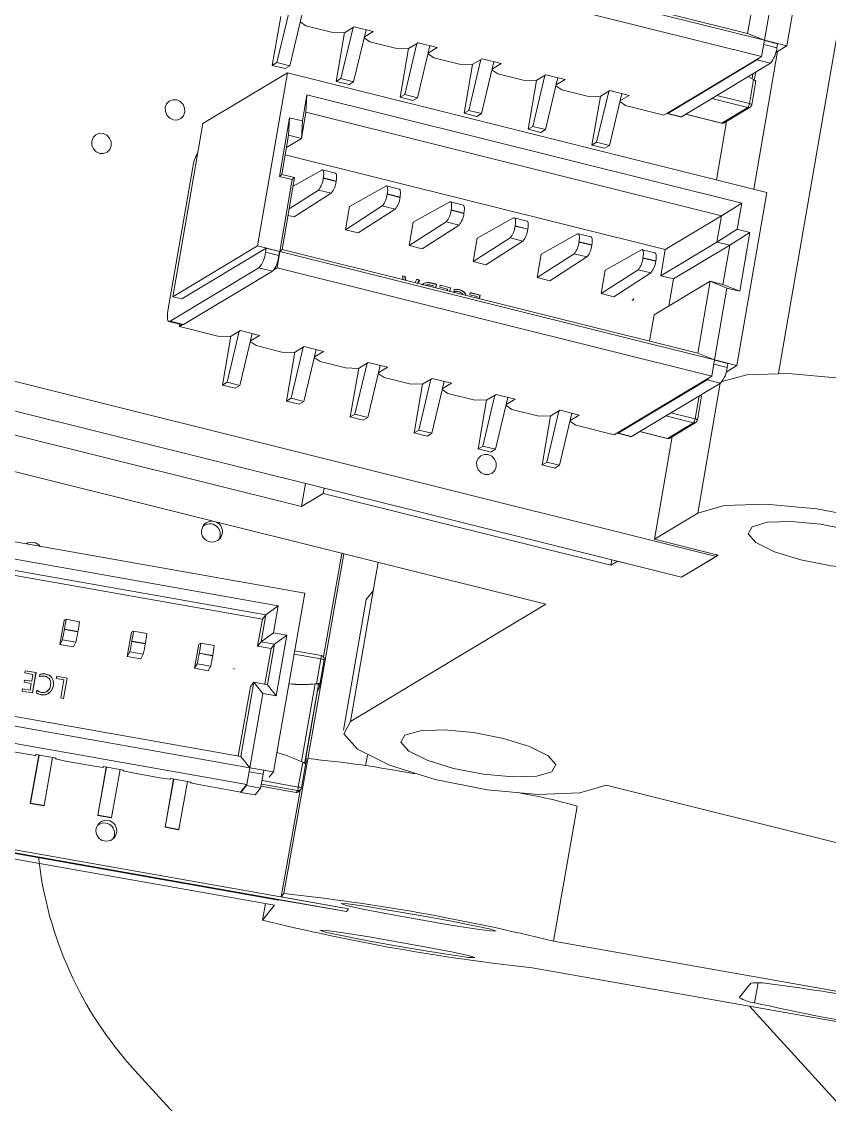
# Model space of a CAD drawing. Header units: millimetres. Extents: x 0 to 1189, y 0 to 841.
# Drawn here: x 361.775 to 364.136, y 437.465 to 440.626 of the extents above; entities that cross this region are included whole.
import ezdxf

# ---------------------------------------------------------------- set-up
doc = ezdxf.new("R2010")
doc.units = ezdxf.units.MM
doc.layers.get('0').update_dxf_attribs({"lineweight": 18})

msp = doc.modelspace()

# ---------------------------------------------------------------- linework, layer by layer
at = {"color": 7, "linetype": 'Continuous', "lineweight": 15}
for p, q in [((364.5029, 442.585), (363.9872, 439.5996)), ((364.0112, 440.5554), (364.0986, 441.0608)), ((362.6756, 440.8882), (363.9459, 440.5716)), ((362.6824, 440.8942), (363.8966, 440.5916)), ((362.6674, 440.8405), (363.9376, 440.524)), ((363.9329, 440.8014), (363.8966, 440.5916)), ((363.9459, 440.5716), (363.9821, 440.7815)), ((362.5214, 440.5064), (362.5568, 440.6552)), ((362.5588, 440.4971), (362.5948, 440.6487)), ((362.5324, 440.6406), (362.5078, 440.4982)), ((362.5892, 440.6252), (362.6062, 440.6135)), ((362.6062, 440.6135), (362.6809, 440.5949)), ((362.6809, 440.5949), (362.7185, 440.5936)), ((362.7192, 440.5941), (362.6946, 440.4517)), ((362.7082, 440.4598), (362.7436, 440.6087)), ((362.7185, 440.5936), (362.747, 440.6107)), ((362.7455, 440.4505), (362.7816, 440.6021)), ((362.803, 440.5968), (362.747, 440.6107)), ((362.803, 440.5968), (362.7765, 440.5809)), ((363.8966, 440.5916), (363.9459, 440.5716)), ((362.776, 440.5786), (362.793, 440.567)), ((362.793, 440.567), (362.8677, 440.5483)), ((362.895, 440.4133), (362.9304, 440.5621)), ((362.9053, 440.5471), (362.9338, 440.5642)), ((362.9324, 440.404), (362.9684, 440.5556)), ((362.9898, 440.5502), (362.9338, 440.5642)), ((363.9459, 440.5716), (363.9376, 440.524)), ((363.9844, 440.5615), (363.9458, 440.5711)), ((364.0112, 440.5554), (363.9459, 440.5716)), ((364.0112, 440.5554), (363.9794, 440.5362)), ((363.9844, 440.5615), (363.9825, 440.55)), ((362.8677, 440.5483), (362.9053, 440.5471)), ((362.906, 440.5475), (362.8814, 440.4051)), ((362.9628, 440.5321), (362.9798, 440.5204)), ((362.9898, 440.5502), (362.9633, 440.5343)), ((363.9144, 440.137), (363.9838, 440.5389)), ((363.9376, 440.524), (363.9283, 440.5183)), ((362.5078, 440.4982), (362.5214, 440.5064)), ((362.5078, 440.4982), (362.5452, 440.4889)), ((362.5214, 440.5064), (362.5588, 440.4971)), ((362.5452, 440.4889), (362.5588, 440.4971)), ((362.9798, 440.5204), (363.0545, 440.5018)), ((363.0545, 440.5018), (363.0921, 440.5005)), ((363.0928, 440.5009), (363.0682, 440.3586)), ((363.0818, 440.3667), (363.1172, 440.5156)), ((363.0921, 440.5005), (363.1206, 440.5176)), ((363.1192, 440.3574), (363.1552, 440.509)), ((363.1766, 440.5037), (363.1206, 440.5176)), ((363.1766, 440.5037), (363.1501, 440.4877)), ((363.9283, 440.5183), (363.6604, 440.3577)), ((363.664, 440.3581), (363.924, 440.5141)), ((363.9632, 440.5043), (363.7032, 440.3483)), ((363.924, 440.5141), (363.9632, 440.5043)), ((362.3046, 440.3282), (362.5519, 440.4766)), ((362.5519, 440.4766), (362.4646, 439.9711)), ((362.5519, 440.4766), (363.9529, 440.1274)), ((362.6946, 440.4517), (362.7082, 440.4598)), ((362.7082, 440.4598), (362.7455, 440.4505)), ((363.1496, 440.4855), (363.1666, 440.4738)), ((363.1666, 440.4738), (363.2413, 440.4552)), ((363.2686, 440.3202), (363.304, 440.469)), ((363.2789, 440.454), (363.3074, 440.4711)), ((363.3059, 440.3109), (363.342, 440.4625)), ((363.3634, 440.4571), (363.3074, 440.4711)), ((363.8985, 440.4655), (363.9143, 440.457)), ((363.9163, 440.4557), (363.9203, 440.4785)), ((362.6946, 440.4517), (362.732, 440.4424)), ((362.732, 440.4424), (362.7455, 440.4505)), ((363.2413, 440.4552), (363.2789, 440.454)), ((363.2796, 440.4544), (363.255, 440.312)), ((363.3364, 440.439), (363.3534, 440.4273)), ((363.3634, 440.4571), (363.3369, 440.4412)), ((363.3534, 440.4273), (363.4281, 440.4087)), ((363.9143, 440.457), (363.9022, 440.3868)), ((363.9089, 440.3832), (363.9209, 440.4527)), ((362.609, 440.4126), (362.5959, 440.3363)), ((362.606, 440.3613), (362.609, 440.4126)), ((362.609, 440.4126), (363.8793, 440.096)), ((362.8814, 440.4051), (362.895, 440.4133)), ((362.8814, 440.4051), (362.9188, 440.3958)), ((362.895, 440.4133), (362.9324, 440.404)), ((362.9188, 440.3958), (362.9324, 440.404)), ((363.4281, 440.4087), (363.4657, 440.4074)), ((363.4664, 440.4078), (363.4418, 440.2655)), ((363.4554, 440.2736), (363.4908, 440.4224)), ((363.4657, 440.4074), (363.4942, 440.4245)), ((363.4927, 440.2643), (363.5288, 440.4159)), ((363.5502, 440.4105), (363.4942, 440.4245)), ((363.5502, 440.4105), (363.5237, 440.3946)), ((363.0682, 440.3586), (363.0818, 440.3667)), ((363.0818, 440.3667), (363.1192, 440.3574)), ((363.5232, 440.3924), (363.5402, 440.3807)), ((363.5402, 440.3807), (363.6523, 440.3528)), ((363.8974, 440.3754), (363.8213, 440.3297)), ((363.8281, 440.3307), (363.9041, 440.3764)), ((362.5585, 440.3456), (362.5288, 440.1739)), ((362.5585, 440.3456), (362.5554, 440.2943)), ((362.5585, 440.3456), (362.5959, 440.3363)), ((362.5928, 440.285), (362.606, 440.3613)), ((362.5959, 440.3363), (362.5928, 440.285)), ((362.606, 440.3613), (363.8202, 440.0587)), ((363.0682, 440.3586), (363.1056, 440.3493)), ((363.1056, 440.3493), (363.1192, 440.3574)), ((363.6604, 440.3577), (363.6523, 440.3528)), ((363.6609, 440.3575), (363.7002, 440.3477)), ((363.7032, 440.3483), (363.664, 440.3581)), ((363.7156, 440.3557), (363.8205, 440.3296)), ((363.8349, 440.3348), (363.8054, 440.1641)), ((362.2173, 439.8228), (362.3046, 440.3282)), ((363.255, 440.312), (363.2686, 440.3202)), ((363.255, 440.312), (363.2924, 440.3027)), ((363.2686, 440.3202), (363.3059, 440.3109)), ((363.2924, 440.3027), (363.3059, 440.3109)), ((363.8205, 440.3296), (363.8206, 440.3296)), ((362.5357, 440.1799), (362.5554, 440.2943)), ((362.5493, 440.2589), (362.5928, 440.285)), ((362.5554, 440.2943), (362.5928, 440.285)), ((363.4418, 440.2655), (363.4554, 440.2736)), ((363.4554, 440.2736), (363.4927, 440.2643)), ((362.5456, 440.2371), (363.6561, 439.9603)), ((363.4418, 440.2655), (363.4792, 440.2561)), ((363.4792, 440.2561), (363.4927, 440.2643)), ((362.2028, 439.7816), (362.2753, 440.2012)), ((362.5288, 440.1739), (362.5357, 440.1799)), ((362.5288, 440.1739), (362.5662, 440.1646)), ((362.573, 440.1706), (362.5357, 440.1799)), ((362.5688, 440.1458), (362.6525, 440.1925)), ((362.692, 440.1836), (362.6546, 440.1929)), ((362.5662, 440.1646), (362.53, 439.9548)), ((362.5368, 439.9607), (362.573, 440.1706)), ((362.5662, 440.1646), (362.573, 440.1706)), ((362.6567, 440.1686), (362.6569, 440.1695)), ((362.6567, 440.1686), (362.6941, 440.1593)), ((362.6943, 440.1602), (362.6569, 440.1695)), ((362.6941, 440.1593), (362.6943, 440.1602)), ((362.733, 440.0867), (362.8393, 440.1459)), ((362.8788, 440.137), (362.8414, 440.1463)), ((362.6424, 440.1344), (362.5573, 440.0797)), ((362.5717, 440.0557), (362.6798, 440.125)), ((362.6424, 440.1344), (362.6798, 440.125)), ((362.8435, 440.122), (362.8437, 440.1229)), ((362.8435, 440.122), (362.8809, 440.1127)), ((362.8811, 440.1136), (362.8437, 440.1229)), ((362.8809, 440.1127), (362.8811, 440.1136)), ((363.8656, 439.6219), (363.9529, 440.1274)), ((362.8292, 440.0878), (362.7212, 440.0184)), ((362.733, 440.0867), (362.7212, 440.0184)), ((362.8292, 440.0878), (362.8666, 440.0785)), ((362.9198, 440.0401), (363.0261, 440.0994)), ((363.0656, 440.0904), (363.0282, 440.0998)), ((363.8793, 440.096), (363.8202, 440.0587)), ((363.8661, 440.0197), (363.8793, 440.096)), ((362.554, 440.0601), (362.5717, 440.0557)), ((362.7585, 440.0091), (362.8666, 440.0785)), ((363.0303, 440.0755), (363.0305, 440.0764)), ((363.0303, 440.0755), (363.0677, 440.0662)), ((363.0679, 440.067), (363.0305, 440.0764)), ((363.0677, 440.0662), (363.0679, 440.067)), ((363.1066, 439.9935), (363.2129, 440.0528)), ((363.2524, 440.0439), (363.215, 440.0532)), ((363.8202, 440.0587), (363.6561, 439.9603)), ((363.8202, 440.0587), (363.807, 439.9824)), ((362.7212, 440.0184), (362.7585, 440.0091)), ((363.016, 440.0412), (362.908, 439.9719)), ((362.9198, 440.0401), (362.908, 439.9719)), ((362.9453, 439.9626), (363.0534, 440.0319)), ((363.016, 440.0412), (363.0534, 440.0319)), ((363.2171, 440.0289), (363.2173, 440.0298)), ((363.2171, 440.0289), (363.2545, 440.0196)), ((363.2547, 440.0205), (363.2173, 440.0298)), ((363.2545, 440.0196), (363.2547, 440.0205)), ((363.807, 439.9824), (363.8661, 440.0197)), ((363.8661, 440.0197), (363.9035, 440.0104)), ((363.2028, 439.9947), (363.0948, 439.9253)), ((363.1066, 439.9935), (363.0948, 439.9253)), ((363.1321, 439.916), (363.2402, 439.9854)), ((363.2028, 439.9947), (363.2402, 439.9854)), ((363.2934, 439.947), (363.3997, 440.0062)), ((363.4392, 439.9973), (363.4018, 440.0066)), ((363.8444, 439.9731), (363.9035, 440.0104)), ((363.8738, 439.8387), (363.9035, 440.0104)), ((362.2173, 439.8228), (362.4646, 439.9711)), ((362.2435, 439.8162), (362.4901, 439.9642)), ((362.53, 439.9548), (362.4646, 439.9711)), ((362.4901, 439.9642), (362.4881, 439.9527)), ((362.4881, 439.9527), (362.5273, 439.943)), ((362.5293, 439.9544), (362.4901, 439.9642)), ((362.5217, 439.9071), (362.53, 439.9548)), ((362.5273, 439.943), (362.5293, 439.9544)), ((362.53, 439.9548), (362.5293, 439.9544)), ((362.53, 439.9548), (362.5368, 439.9607)), ((362.53, 439.9548), (363.8002, 439.6382)), ((362.5368, 439.9607), (363.751, 439.6581)), ((362.908, 439.9719), (362.9453, 439.9626)), ((363.4039, 439.9823), (363.4041, 439.9832)), ((363.4039, 439.9823), (363.4413, 439.973)), ((363.4415, 439.9739), (363.4041, 439.9832)), ((363.4413, 439.973), (363.4415, 439.9739)), ((363.4802, 439.9004), (363.5865, 439.9597)), ((363.626, 439.9508), (363.5886, 439.9601)), ((363.807, 439.9824), (363.6429, 439.884)), ((363.6429, 439.884), (363.6561, 439.9603)), ((363.6803, 439.8747), (363.8444, 439.9731)), ((363.807, 439.9824), (363.8444, 439.9731)), ((363.8444, 439.9731), (363.8246, 439.8586)), ((363.0948, 439.9253), (363.1321, 439.916)), ((363.3896, 439.9481), (363.2816, 439.8788)), ((363.2934, 439.947), (363.2816, 439.8788)), ((363.3189, 439.8694), (363.427, 439.9388)), ((363.3896, 439.9481), (363.427, 439.9388)), ((363.5907, 439.9358), (363.5909, 439.9367)), ((363.5907, 439.9358), (363.6281, 439.9265)), ((363.6283, 439.9274), (363.5909, 439.9367)), ((363.6281, 439.9265), (363.6283, 439.9274)), ((362.4688, 439.907), (362.2089, 439.751)), ((362.5081, 439.8972), (362.2481, 439.7413)), ((362.4688, 439.907), (362.5081, 439.8972)), ((362.5124, 439.9015), (362.5217, 439.9071)), ((362.5217, 439.9071), (363.792, 439.5905)), ((363.5764, 439.9016), (363.4684, 439.8322)), ((363.4802, 439.9004), (363.4684, 439.8322)), ((363.5057, 439.8229), (363.6138, 439.8922)), ((363.5764, 439.9016), (363.6138, 439.8922)), ((362.8878, 439.8842), (362.89, 439.8727)), ((362.896, 439.8821), (362.8878, 439.8842)), ((362.8879, 439.8836), (362.8954, 439.8818)), ((362.8954, 439.8818), (362.896, 439.8821)), ((362.8954, 439.8818), (362.8972, 439.8709)), ((362.8979, 439.8707), (362.896, 439.8821)), ((362.9302, 439.8736), (362.9249, 439.864)), ((362.9299, 439.8732), (362.9378, 439.8712)), ((362.9384, 439.8716), (362.9302, 439.8736)), ((362.9378, 439.8712), (362.9324, 439.8621)), ((362.9327, 439.8621), (362.9384, 439.8716)), ((362.9378, 439.8712), (362.9384, 439.8716)), ((362.9724, 439.8631), (362.9717, 439.8627)), ((362.9717, 439.8627), (362.987, 439.8589)), ((362.9876, 439.8593), (362.9724, 439.8631)), ((362.987, 439.8589), (362.9852, 439.849)), ((362.9858, 439.8488), (362.9876, 439.8593)), ((362.987, 439.8589), (362.9876, 439.8593)), ((363.2816, 439.8788), (363.3189, 439.8694)), ((363.6232, 439.7695), (363.7872, 439.8679)), ((363.6803, 439.8747), (363.6429, 439.884)), ((363.6666, 439.7956), (363.6803, 439.8747)), ((363.7872, 439.8679), (363.751, 439.6581)), ((363.7872, 439.8679), (363.8364, 439.848)), ((363.8246, 439.8586), (363.7872, 439.8679)), ((363.8246, 439.8586), (363.8738, 439.8387)), ((362.971, 439.8569), (362.979, 439.8549)), ((362.979, 439.8549), (362.9783, 439.8507)), ((362.9985, 439.8566), (362.9975, 439.8503)), ((362.9975, 439.8503), (363.02, 439.8447)), ((363.0286, 439.8491), (362.9985, 439.8566)), ((362.9985, 439.8561), (363.028, 439.8487)), ((363.02, 439.8447), (363.0193, 439.8405)), ((363.028, 439.8487), (363.0263, 439.8387)), ((363.0268, 439.8386), (363.0286, 439.8491)), ((363.028, 439.8487), (363.0286, 439.8491)), ((363.039, 439.8434), (363.0379, 439.8371)), ((363.0545, 439.8428), (363.0551, 439.8432)), ((363.086, 439.8348), (363.0849, 439.8285)), ((363.0849, 439.8285), (363.1061, 439.8232)), ((363.0859, 439.8343), (363.1141, 439.8272)), ((363.1147, 439.8276), (363.086, 439.8348)), ((363.1141, 439.8272), (363.1124, 439.8173)), ((363.1129, 439.8171), (363.1147, 439.8276)), ((363.1141, 439.8272), (363.1147, 439.8276)), ((363.4684, 439.8322), (363.5057, 439.8229)), ((363.8002, 439.6382), (363.8364, 439.848)), ((363.8364, 439.848), (363.8738, 439.8387)), ((362.2435, 439.8162), (362.2173, 439.8228)), ((363.1061, 439.8232), (363.1054, 439.819)), ((363.61, 439.6933), (363.6232, 439.7695)), ((361.0589, 439.7489), (363.8047, 439.0646)), ((362.2058, 439.7504), (362.245, 439.7406)), ((362.2481, 439.7413), (362.2089, 439.751)), ((362.2375, 439.7425), (362.2364, 439.7359)), ((362.2364, 439.7359), (362.2444, 439.7408)), ((362.2364, 439.7359), (362.3485, 439.708)), ((362.3485, 439.708), (362.386, 439.7067)), ((362.3867, 439.7072), (362.3621, 439.5648)), ((362.3757, 439.5729), (362.4111, 439.7218)), ((362.386, 439.7067), (362.4145, 439.7238)), ((362.4131, 439.5636), (362.4491, 439.7152)), ((362.4706, 439.7099), (362.4145, 439.7238)), ((362.4706, 439.7099), (362.4441, 439.694)), ((360.9574, 439.6881), (363.7032, 439.0037)), ((362.4435, 439.6918), (362.4606, 439.6801)), ((362.4606, 439.6801), (362.5353, 439.6614)), ((362.5625, 439.5264), (362.5979, 439.6752)), ((362.5728, 439.6602), (362.6013, 439.6773)), ((362.5999, 439.5171), (362.6359, 439.6687)), ((362.6574, 439.6633), (362.6013, 439.6773)), ((362.5353, 439.6614), (362.5728, 439.6602)), ((362.5735, 439.6606), (362.5489, 439.5182)), ((362.6303, 439.6452), (362.6474, 439.6335)), ((362.6574, 439.6633), (362.6309, 439.6474)), ((363.751, 439.6581), (363.8002, 439.6382)), ((363.8002, 439.6382), (363.792, 439.5905)), ((363.8388, 439.628), (363.8001, 439.6377)), ((363.8656, 439.6219), (363.8002, 439.6382)), ((362.6474, 439.6335), (362.7221, 439.6149)), ((362.7221, 439.6149), (362.7596, 439.6136)), ((362.7603, 439.6141), (362.7357, 439.4717)), ((362.7493, 439.4798), (362.7847, 439.6287)), ((362.7596, 439.6136), (362.7881, 439.6307)), ((362.7867, 439.4705), (362.8227, 439.6221)), ((362.8442, 439.6168), (362.7881, 439.6307)), ((362.8442, 439.6168), (362.8177, 439.6009)), ((363.8656, 439.6219), (363.8337, 439.6028)), ((363.8388, 439.628), (363.8368, 439.6166)), ((362.3621, 439.5648), (362.3757, 439.5729)), ((362.3757, 439.5729), (362.4131, 439.5636)), ((362.8171, 439.5986), (362.8342, 439.587)), ((362.8342, 439.587), (362.9089, 439.5683)), ((362.9361, 439.4333), (362.9715, 439.5821)), ((362.9464, 439.5671), (362.9749, 439.5842)), ((362.9735, 439.424), (363.0095, 439.5756)), ((363.031, 439.5702), (362.9749, 439.5842)), ((363.7826, 439.5849), (363.5147, 439.4242)), ((363.5184, 439.4247), (363.7783, 439.5806)), ((363.7783, 439.5806), (363.8175, 439.5708)), ((363.792, 439.5905), (363.7826, 439.5849)), ((362.3621, 439.5648), (362.3995, 439.5555)), ((362.3995, 439.5555), (362.4131, 439.5636)), ((362.9089, 439.5683), (362.9464, 439.5671)), ((362.9471, 439.5675), (362.9225, 439.4251)), ((363.0039, 439.5521), (363.021, 439.5404)), ((363.031, 439.5702), (363.0045, 439.5543)), ((363.8175, 439.5708), (363.5576, 439.4149)), ((362.5489, 439.5182), (362.5625, 439.5264)), ((362.5489, 439.5182), (362.5863, 439.5089)), ((362.5625, 439.5264), (362.5999, 439.5171)), ((362.5863, 439.5089), (362.5999, 439.5171)), ((363.021, 439.5404), (363.0957, 439.5218)), ((363.0957, 439.5218), (363.1332, 439.5205)), ((363.1339, 439.5209), (363.1093, 439.3786)), ((363.1229, 439.3867), (363.1583, 439.5356)), ((363.1332, 439.5205), (363.1617, 439.5376)), ((363.1603, 439.3774), (363.1963, 439.529)), ((363.2178, 439.5237), (363.1617, 439.5376)), ((363.2178, 439.5237), (363.1913, 439.5077)), ((363.7498, 439.4627), (363.7618, 439.5321)), ((362.7357, 439.4717), (362.7493, 439.4798)), ((362.7493, 439.4798), (362.7867, 439.4705)), ((363.1907, 439.5055), (363.2078, 439.4939)), ((363.2078, 439.4939), (363.2825, 439.4752)), ((363.3097, 439.3402), (363.3451, 439.489)), ((363.32, 439.4739), (363.3485, 439.4911)), ((363.3471, 439.3308), (363.3831, 439.4824)), ((363.4046, 439.4771), (363.3485, 439.4911)), ((362.7357, 439.4717), (362.7731, 439.4624)), ((362.7731, 439.4624), (362.7867, 439.4705)), ((363.2825, 439.4752), (363.32, 439.4739)), ((363.3207, 439.4744), (363.2961, 439.332)), ((363.3775, 439.459), (363.3946, 439.4473)), ((363.4046, 439.4771), (363.3781, 439.4612)), ((363.3946, 439.4473), (363.5066, 439.4194)), ((363.6622, 439.4092), (363.7383, 439.4548)), ((363.669, 439.4101), (363.7451, 439.4558)), ((361.7528, 439.4199), (362.5934, 439.2104)), ((362.9225, 439.4251), (362.9361, 439.4333)), ((362.9225, 439.4251), (362.9599, 439.4158)), ((362.9361, 439.4333), (362.9735, 439.424)), ((362.9599, 439.4158), (362.9735, 439.424)), ((363.5147, 439.4242), (363.5066, 439.4194)), ((363.5153, 439.424), (363.5545, 439.4142)), ((363.5576, 439.4149), (363.5184, 439.4247)), ((363.5812, 439.429), (363.6615, 439.409)), ((363.1093, 439.3786), (363.1229, 439.3867)), ((363.1229, 439.3867), (363.1603, 439.3774)), ((363.6759, 439.4143), (363.6242, 439.115)), ((363.6615, 439.409), (363.6615, 439.409)), ((363.1093, 439.3786), (363.1467, 439.3693)), ((363.1467, 439.3693), (363.1603, 439.3774)), ((363.3072, 438.9248), (361.626, 439.3438)), ((363.2961, 439.332), (363.3097, 439.3402)), ((363.2961, 439.332), (363.3335, 439.3227)), ((363.3097, 439.3402), (363.3471, 439.3308)), ((363.3335, 439.3227), (363.3471, 439.3308)), ((362.5934, 439.2104), (362.605, 439.2775)), ((362.6568, 439.2484), (362.6595, 439.2639)), ((362.5934, 439.2104), (362.6568, 439.2484)), ((363.4974, 439.0389), (362.6568, 439.2484)), ((361.1258, 439.2183), (362.6028, 438.9572)), ((363.6242, 439.115), (363.751, 439.191)), ((361.1861, 439.1569), (362.5252, 438.9202)), ((361.2064, 439.1062), (362.4788, 438.8813)), ((361.2088, 439.1201), (362.4888, 438.8939)), ((363.6242, 439.115), (363.811, 439.0684)), ((362.6112, 438.474), (362.7166, 439.072)), ((362.7108, 439.0734), (362.6575, 438.7711)), ((363.7032, 439.0037), (363.811, 439.0684)), ((363.8047, 439.0646), (363.8056, 439.0698)), ((362.8168, 439.047), (362.8025, 438.964)), ((363.5001, 439.0544), (363.4974, 439.0389)), ((363.4974, 439.0389), (363.5164, 439.0503)), ((363.5164, 439.0503), (363.7032, 439.0037)), ((363.8047, 439.0646), (363.7032, 439.0037)), ((362.5108, 438.4355), (362.6028, 438.9572)), ((362.8025, 438.964), (362.7366, 438.5825)), ((362.8025, 438.964), (362.7819, 438.939)), ((362.5252, 438.9202), (362.4888, 438.8939)), ((362.5113, 438.8414), (362.5252, 438.9202)), ((362.7819, 438.939), (362.716, 438.5575)), ((362.7366, 438.5825), (363.3072, 438.9248)), ((361.8994, 438.8779), (361.887, 438.8075)), ((361.8994, 438.8779), (361.9051, 438.8809)), ((361.9051, 438.8809), (361.9445, 438.8739)), ((362.4649, 438.8026), (362.4788, 438.8813)), ((362.4888, 438.8939), (362.4749, 438.8151)), ((362.4888, 438.8939), (362.4788, 438.8813)), ((361.9003, 438.8512), (361.9005, 438.8521)), ((361.9003, 438.8512), (361.9397, 438.8442)), ((361.9398, 438.8451), (361.9005, 438.8521)), ((362.0964, 438.8431), (362.102, 438.8461)), ((362.102, 438.8461), (362.1414, 438.8391)), ((361.8945, 438.8209), (361.887, 438.8075)), ((361.8945, 438.8209), (361.9339, 438.814)), ((361.9397, 438.8442), (361.9398, 438.8451)), ((362.0964, 438.8431), (362.0839, 438.7727)), ((362.0972, 438.8164), (362.0974, 438.8173)), ((362.0972, 438.8164), (362.1366, 438.8094)), ((362.1368, 438.8103), (362.0974, 438.8173)), ((362.4749, 438.8151), (362.4649, 438.8026)), ((362.4749, 438.8151), (362.5113, 438.8414)), ((362.4749, 438.8151), (362.5143, 438.8082)), ((362.5113, 438.8414), (362.5507, 438.8345)), ((362.5143, 438.8082), (362.5507, 438.8345)), ((362.5194, 438.6573), (362.5507, 438.8345)), ((361.887, 438.8075), (361.9264, 438.8005)), ((361.9264, 438.8005), (361.9339, 438.814)), ((362.0914, 438.7861), (362.0839, 438.7727)), ((362.0914, 438.7861), (362.1308, 438.7792)), ((362.1366, 438.8094), (362.1368, 438.8103)), ((362.2933, 438.8083), (362.2809, 438.7379)), ((362.2933, 438.8083), (362.2989, 438.8113)), ((362.2989, 438.8113), (362.3383, 438.8043)), ((362.5043, 438.7956), (362.4649, 438.8026)), ((362.4859, 438.6914), (362.5043, 438.7956)), ((362.5143, 438.8082), (362.4935, 438.69)), ((362.5043, 438.7956), (362.5143, 438.8082)), ((362.6513, 438.7749), (362.5731, 438.7887)), ((362.0839, 438.7727), (362.1233, 438.7657)), ((362.1233, 438.7657), (362.1308, 438.7792)), ((362.2884, 438.7513), (362.2809, 438.7379)), ((362.2884, 438.7513), (362.3278, 438.7443)), ((362.2941, 438.7816), (362.2943, 438.7825)), ((362.2941, 438.7816), (362.3335, 438.7746)), ((362.3337, 438.7755), (362.2943, 438.7825)), ((362.3335, 438.7746), (362.3337, 438.7755)), ((362.6498, 438.7653), (362.637, 438.6928)), ((362.6466, 438.6908), (362.6594, 438.7633)), ((361.7856, 438.7308), (361.7844, 438.7243)), ((361.7844, 438.7243), (361.8082, 438.7201)), ((361.8173, 438.7252), (361.7856, 438.7308)), ((361.7856, 438.7308), (361.8172, 438.7252)), ((361.8082, 438.7201), (361.8047, 438.7)), ((361.8172, 438.7252), (361.8068, 438.6662)), ((361.8069, 438.6662), (361.8173, 438.7252)), ((361.8172, 438.7252), (361.8173, 438.7252)), ((361.8283, 438.7201), (361.8271, 438.7136)), ((361.8452, 438.721), (361.8452, 438.721)), ((362.2809, 438.7379), (362.3202, 438.7309)), ((362.3202, 438.7309), (362.3278, 438.7443)), ((361.1359, 438.7067), (362.4159, 438.4804)), ((361.7838, 438.7037), (361.7826, 438.6972)), ((361.7826, 438.6972), (361.8035, 438.6935)), ((361.8047, 438.7), (361.7838, 438.7037)), ((361.7838, 438.7036), (361.8046, 438.6999)), ((361.8035, 438.6935), (361.8001, 438.674)), ((361.8046, 438.6999), (361.8047, 438.7)), ((361.8778, 438.7145), (361.8767, 438.708)), ((361.8767, 438.708), (361.899, 438.7041)), ((361.9081, 438.7092), (361.8778, 438.7145)), ((361.8778, 438.7145), (361.908, 438.7091)), ((361.899, 438.7041), (361.8897, 438.6515)), ((361.8976, 438.6501), (361.9081, 438.7092)), ((361.908, 438.7091), (361.8976, 438.6501)), ((361.908, 438.7091), (361.9081, 438.7092)), ((362.4541, 438.697), (362.4159, 438.4804)), ((362.444, 438.6844), (362.4541, 438.697)), ((362.4541, 438.697), (362.4801, 438.6642)), ((362.4935, 438.69), (362.4541, 438.697)), ((362.4935, 438.69), (362.5194, 438.6573)), ((362.6024, 438.4634), (362.6424, 438.6904)), ((361.1028, 438.6843), (362.4419, 438.4477)), ((361.7777, 438.678), (361.7766, 438.6715)), ((361.7766, 438.6715), (361.8069, 438.6662)), ((361.8001, 438.674), (361.7777, 438.678)), ((361.7777, 438.6779), (361.8, 438.674)), ((361.8, 438.674), (361.8001, 438.674)), ((361.8201, 438.6737), (361.8187, 438.6657)), ((361.8332, 438.6674), (361.8332, 438.6674)), ((361.8532, 438.6737), (361.8532, 438.6737)), ((361.8677, 438.6869), (361.8677, 438.687)), ((362.4083, 438.4818), (362.444, 438.6844)), ((362.4419, 438.4477), (362.4801, 438.6642)), ((362.4801, 438.6642), (362.5194, 438.6573)), ((362.64, 438.6719), (362.6053, 438.4753)), ((362.6392, 438.672), (362.6412, 438.6717)), ((361.0941, 438.6351), (362.4332, 438.3985)), ((361.8897, 438.6515), (361.8976, 438.6501)), ((359.8297, 438.5391), (362.7243, 438.0275)), ((359.8359, 438.5469), (362.7305, 438.0353)), ((361.7067, 438.5019), (361.7855, 438.488)), ((361.7855, 438.488), (361.8156, 438.4835)), ((361.8254, 438.4843), (361.8005, 438.3432)), ((361.8014, 438.3442), (361.8265, 438.4841)), ((361.8156, 438.4835), (361.8174, 438.4857)), ((361.8765, 438.4752), (361.8174, 438.4857)), ((361.8408, 438.3372), (361.8659, 438.4771)), ((361.8747, 438.4731), (361.8751, 438.4755)), ((361.8765, 438.4752), (361.8747, 438.4731)), ((361.8747, 438.4731), (361.9037, 438.4671)), ((361.9037, 438.4671), (361.9824, 438.4532)), ((362.4159, 438.4804), (362.4419, 438.4477)), ((362.5417, 438.0803), (362.6112, 438.474)), ((362.6069, 438.475), (362.6045, 438.4755)), ((362.7855, 438.4839), (362.7801, 438.4531)), ((361.9824, 438.4532), (362.0126, 438.4487)), ((362.0224, 438.4495), (361.9975, 438.3084)), ((361.9983, 438.3094), (362.0235, 438.4493)), ((362.0126, 438.4487), (362.0143, 438.4509)), ((362.0734, 438.4404), (362.0143, 438.4509)), ((362.0377, 438.3024), (362.0628, 438.4423)), ((362.0716, 438.4383), (362.0721, 438.4407)), ((362.0734, 438.4404), (362.0716, 438.4383)), ((362.0716, 438.4383), (362.1006, 438.4323)), ((362.4419, 438.4477), (362.4332, 438.3985)), ((362.5108, 438.4355), (362.4419, 438.4477)), ((362.4832, 438.4403), (362.4419, 438.4476)), ((362.4832, 438.4403), (362.4811, 438.4285)), ((362.5108, 438.4355), (362.4983, 438.4199)), ((362.5966, 438.4637), (362.5838, 438.3912)), ((362.5934, 438.3892), (362.6062, 438.4617)), ((362.1006, 438.4323), (362.1794, 438.4184)), ((362.1794, 438.4184), (362.2095, 438.4139)), ((362.2193, 438.4147), (362.1944, 438.2736)), ((362.1952, 438.2746), (362.2204, 438.4145)), ((362.2095, 438.4139), (362.2112, 438.4161)), ((362.2703, 438.4056), (362.2112, 438.4161)), ((362.2346, 438.2676), (362.2598, 438.4075)), ((362.2686, 438.4034), (362.269, 438.4059)), ((362.2703, 438.4056), (362.2686, 438.4034)), ((362.2686, 438.4034), (362.2975, 438.3975)), ((362.2975, 438.3975), (362.4157, 438.3766)), ((362.4162, 438.3772), (362.4157, 438.3766)), ((362.416, 438.3756), (362.4574, 438.3683)), ((362.4161, 438.3756), (362.432, 438.3955)), ((362.4574, 438.3683), (362.4161, 438.3756)), ((362.4326, 438.3977), (362.4162, 438.3772)), ((362.432, 438.3955), (362.4734, 438.3882)), ((362.4332, 438.3985), (362.4326, 438.3977)), ((362.4734, 438.3882), (362.4574, 438.3683)), ((362.4746, 438.3934), (362.5772, 438.3753)), ((362.5888, 438.3814), (362.534, 438.0706)), ((362.5772, 438.3753), (362.5819, 438.3811)), ((362.5867, 438.3789), (362.5914, 438.3847)), ((364.4178, 438.1635), (363.4838, 438.3963)), ((362.5145, 438.0463), (360.7422, 438.3596)), ((361.8005, 438.3432), (361.8014, 438.3442)), ((361.8005, 438.3432), (361.8399, 438.3362)), ((361.8014, 438.3442), (361.8408, 438.3372)), ((362.4574, 438.3683), (362.4574, 438.3683)), ((361.8399, 438.3362), (361.8408, 438.3372)), ((361.9975, 438.3084), (361.9983, 438.3094)), ((361.9975, 438.3084), (362.0369, 438.3014)), ((361.9983, 438.3094), (362.0377, 438.3024)), ((363.3989, 438.3348), (363.3295, 437.941)), ((362.0369, 438.3014), (362.0377, 438.3024)), ((362.1944, 438.2736), (362.1952, 438.2746)), ((362.1944, 438.2736), (362.2338, 438.2666)), ((362.1952, 438.2746), (362.2346, 438.2676)), ((362.2338, 438.2666), (362.2346, 438.2676)), ((362.5262, 438.0608), (361.64, 438.2175)), ((362.5265, 438.0625), (362.5262, 438.0608)), ((362.5262, 438.0608), (362.5273, 438.0623)), ((362.5273, 438.0623), (362.7243, 438.0275)), ((362.534, 438.0706), (362.5417, 438.0803)), ((362.534, 438.0706), (362.7309, 438.0357)), ((362.488, 438.051), (362.4795, 438.0026)), ((362.4795, 438.0026), (362.5145, 438.0463)), ((362.7243, 438.0275), (362.7309, 438.0357)), ((362.7305, 438.0353), (362.7243, 438.0275)), ((362.7305, 438.0353), (362.7306, 438.0358)), ((363.3295, 437.941), (364.3141, 437.767)), ((364.2518, 437.6894), (363.2672, 437.8634)), ((363.9056, 437.8184), (363.8725, 437.7772)), ((363.9022, 437.7512), (365.3019, 436.2179)), ((363.9098, 435.588), (362.1059, 437.564))]:
    msp.add_line(p, q, dxfattribs=at)
at = {"color": 8, "linetype": 'Continuous', "lineweight": 15}
for p, q in [((363.9825, 440.55), (363.9438, 440.5597)), ((363.9121, 440.4737), (363.9097, 440.4596)), ((363.7921, 440.4016), (363.8974, 440.3754)), ((363.807, 440.4106), (363.9022, 440.3868)), ((363.8213, 440.3297), (363.716, 440.356)), ((363.8368, 439.6166), (363.7981, 439.6262)), ((363.751, 439.191), (363.8165, 439.5702)), ((363.7547, 439.5331), (363.7432, 439.4663)), ((363.7432, 439.4663), (363.6726, 439.4839)), ((363.7383, 439.4548), (363.6577, 439.4749)), ((363.5816, 439.4293), (363.6622, 439.4092)), ((362.6498, 438.7653), (362.5714, 438.7791)), ((362.6328, 438.6923), (362.5928, 438.4655)), ((362.4811, 438.4285), (362.4398, 438.4358)), ((362.5838, 438.3912), (362.4778, 438.4099)), ((362.4746, 438.3934), (362.5772, 438.3753)), ((362.5819, 438.3811), (362.4759, 438.3998)), ((362.5772, 438.3753), (362.5772, 438.3753)), ((363.9273, 437.8195), (363.9171, 437.7613))]:
    msp.add_line(p, q, dxfattribs=at)
at = {"color": 7, "linetype": 'Continuous', "lineweight": 15}
for points in [[(362.2185, 440.3393), (362.208, 440.3442), (362.1998, 440.3528), (362.1953, 440.3638), (362.195, 440.3754), (362.1991, 440.386), (362.2069, 440.3939), (362.2172, 440.3979), (362.2285, 440.3974), (362.239, 440.3925), (362.2472, 440.3839), (362.2517, 440.3729), (362.252, 440.3612), (362.2479, 440.3507), (362.2401, 440.3428), (362.2297, 440.3388), (362.2185, 440.3393)], [(363.7002, 440.3477), (363.7009, 440.3476), (363.7032, 440.3483)], [(362.0036, 440.2412), (361.9931, 440.2461), (361.9849, 440.2548), (361.9804, 440.2657), (361.9801, 440.2774), (361.9842, 440.288), (361.992, 440.2959), (362.0023, 440.2999), (362.0136, 440.2994), (362.0241, 440.2944), (362.0323, 440.2858), (362.0368, 440.2749), (362.0371, 440.2632), (362.033, 440.2526), (362.0252, 440.2447), (362.0148, 440.2407), (362.0036, 440.2412)], [(362.6525, 440.1925), (362.6542, 440.1929), (362.6557, 440.1923), (362.6568, 440.1906), (362.6576, 440.1879), (362.658, 440.1843), (362.6581, 440.1799), (362.6577, 440.1749), (362.6569, 440.1695)], [(362.6943, 440.1602), (362.695, 440.1656), (362.6954, 440.1706), (362.6954, 440.175), (362.695, 440.1786), (362.6942, 440.1813), (362.693, 440.183), (362.692, 440.1836)], [(362.8393, 440.1459), (362.841, 440.1464), (362.8425, 440.1457), (362.8436, 440.1441), (362.8444, 440.1413), (362.8448, 440.1377), (362.8449, 440.1333), (362.8445, 440.1283), (362.8437, 440.1229)], [(362.8811, 440.1136), (362.8818, 440.119), (362.8822, 440.124), (362.8822, 440.1284), (362.8818, 440.132), (362.881, 440.1347), (362.8798, 440.1364), (362.8788, 440.137)], [(363.0261, 440.0994), (363.0278, 440.0998), (363.0293, 440.0992), (363.0304, 440.0975), (363.0312, 440.0948), (363.0316, 440.0912), (363.0317, 440.0868), (363.0313, 440.0818), (363.0305, 440.0764)], [(363.0679, 440.067), (363.0686, 440.0725), (363.069, 440.0775), (363.069, 440.0819), (363.0686, 440.0855), (363.0678, 440.0882), (363.0666, 440.0899), (363.0656, 440.0904)], [(363.2129, 440.0528), (363.2146, 440.0533), (363.2161, 440.0526), (363.2172, 440.0509), (363.218, 440.0482), (363.2184, 440.0446), (363.2185, 440.0402), (363.2181, 440.0352), (363.2173, 440.0298)], [(363.2547, 440.0205), (363.2554, 440.0259), (363.2558, 440.0309), (363.2558, 440.0353), (363.2554, 440.0389), (363.2546, 440.0416), (363.2534, 440.0433), (363.2524, 440.0439)], [(363.3997, 440.0062), (363.4014, 440.0067), (363.4029, 440.0061), (363.404, 440.0044), (363.4048, 440.0017), (363.4052, 439.998), (363.4053, 439.9937), (363.4049, 439.9887), (363.4041, 439.9832)], [(363.4415, 439.9739), (363.4422, 439.9793), (363.4426, 439.9844), (363.4426, 439.9887), (363.4422, 439.9924), (363.4414, 439.9951), (363.4402, 439.9968), (363.4392, 439.9973)], [(363.5865, 439.9597), (363.5882, 439.9602), (363.5897, 439.9595), (363.5908, 439.9578), (363.5916, 439.9551), (363.592, 439.9515), (363.5921, 439.9471), (363.5917, 439.9421), (363.5909, 439.9367)], [(363.6283, 439.9274), (363.629, 439.9328), (363.6294, 439.9378), (363.6294, 439.9422), (363.629, 439.9458), (363.6282, 439.9485), (363.627, 439.9502), (363.626, 439.9508)], [(362.2089, 439.751), (362.2065, 439.7503), (362.2045, 439.751), (362.203, 439.7532), (362.2019, 439.7568), (362.2013, 439.7617), (362.2012, 439.7676), (362.2018, 439.7743), (362.2028, 439.7816)], [(364.5847, 439.4113), (364.5842, 439.4225), (364.5444, 439.4674), (364.4506, 439.5141), (364.3173, 439.5555), (364.1647, 439.5853), (364.016, 439.599), (363.8939, 439.5945), (363.822, 439.5753)], [(363.5545, 439.4142), (363.5552, 439.4141), (363.5576, 439.4149)], [(363.1284, 439.3039), (363.1179, 439.3088), (363.1097, 439.3174), (363.1052, 439.3284), (363.1049, 439.3401), (363.109, 439.3506), (363.1168, 439.3585), (363.1272, 439.3625), (363.1384, 439.362), (363.1489, 439.3571), (363.1571, 439.3485), (363.1616, 439.3375), (363.1619, 439.3259), (363.1578, 439.3153), (363.15, 439.3074), (363.1397, 439.3034), (363.1284, 439.3039)], [(364.4982, 439.0048), (364.5183, 439.041), (364.4784, 439.0859), (364.3847, 439.1326), (364.2514, 439.174), (364.0988, 439.2038), (363.9501, 439.2175), (363.828, 439.213), (363.751, 439.191)], [(364.0517, 439.0542), (363.975, 439.078), (363.9211, 439.1048), (363.8982, 439.1306), (363.9098, 439.1514), (363.954, 439.1641), (364.0243, 439.1667), (364.1098, 439.1588), (364.1975, 439.1416), (364.2742, 439.1178), (364.3281, 439.091), (364.351, 439.0652), (364.3394, 439.0444), (364.2952, 439.0317), (364.2249, 439.0291), (364.1395, 439.037), (364.0517, 439.0542)], [(362.7366, 438.5825), (362.7165, 438.5463), (362.7563, 438.5014), (362.85, 438.4547), (362.9833, 438.4133), (363.136, 438.3835), (363.2847, 438.3697), (363.4068, 438.3742), (363.4838, 438.3963)], [(363.0372, 438.4456), (362.9606, 438.4695), (362.9067, 438.4963), (362.8838, 438.5221), (362.8953, 438.5429), (362.9396, 438.5556), (363.0098, 438.5582), (363.0953, 438.5503), (363.1831, 438.5331), (363.2597, 438.5093), (363.3136, 438.4824), (363.3365, 438.4566), (363.325, 438.4358), (363.2807, 438.4232), (363.2105, 438.4206), (363.125, 438.4285), (363.0372, 438.4456)], [(362.4162, 438.3772), (362.4161, 438.3768), (362.4161, 438.3765), (362.416, 438.3761), (362.416, 438.3759), (362.416, 438.3757), (362.416, 438.3756), (362.416, 438.3756), (362.4161, 438.3756)], [(362.9311, 438.0051), (362.8448, 438.0208), (362.7723, 438.035), (362.7247, 438.0455), (362.7091, 438.0507), (362.7281, 438.0498), (362.7786, 438.0429), (362.8531, 438.0311), (362.9401, 438.0162), (363.0264, 438.0005), (363.0989, 437.9863), (363.1465, 437.9758), (363.1621, 437.9706), (363.1431, 437.9715), (363.0926, 437.9784), (363.0181, 437.9902), (362.9311, 438.0051)], [(362.8688, 437.9275), (362.7825, 437.9432), (362.71, 437.9574), (362.6624, 437.9679), (362.6468, 437.9731), (362.6658, 437.9721), (362.7163, 437.9653), (362.7908, 437.9535), (362.8778, 437.9386), (362.9641, 437.9229), (363.0366, 437.9087), (363.0842, 437.8982), (363.0998, 437.893), (363.0808, 437.8939), (363.0303, 437.9008), (362.9558, 437.9126), (362.8688, 437.9275)]]:
    msp.add_lwpolyline(points, dxfattribs=at)
at = {"color": 8, "linetype": 'Continuous', "lineweight": 15}
for points in [[(363.9022, 440.3868), (363.9039, 440.3863), (363.9055, 440.3858), (363.9068, 440.3852), (363.9078, 440.3846), (363.9085, 440.384), (363.9088, 440.3835), (363.9089, 440.3832)], [(363.8206, 440.3296), (363.8207, 440.3296), (363.8213, 440.3297)], [(363.6615, 439.409), (363.6617, 439.409), (363.6622, 439.4092)]]:
    msp.add_lwpolyline(points, dxfattribs=at)
at = {"color": 7, "linetype": 'Continuous', "lineweight": 15}
msp.add_circle((362.0229, 438.2635), 0.0305, dxfattribs=at)
for centre, radius, start, end in [((363.901, 440.5574), 0.0818, 319.4891, 354.8294), ((363.9149, 440.5275), 0.0162, 304.1746, 325.7009), ((363.8818, 440.3887), 0.0204, 319.4652, 354.8762), ((363.6618, 440.3612), 0.00383, 248.7601, 305.8372), ((363.8235, 440.3385), 0.00904, 255.8013, 300.3823), ((362.3786, 440.1875), 0.1043, 148.5392, 172.4332), ((362.5947, 440.1744), 0.0623, 320.0127, 354.6254), ((362.632, 440.1651), 0.0624, 320.0135, 354.6235), ((362.7815, 440.1278), 0.0623, 320.0012, 354.6369), ((362.8187, 440.1186), 0.0625, 320.0424, 354.5946), ((362.9683, 440.0813), 0.0624, 320.0135, 354.6235), ((363.0056, 440.072), 0.0623, 320.0127, 354.6254), ((363.1551, 440.0347), 0.0623, 320.0031, 354.6198), ((363.1923, 440.0255), 0.0625, 320.0424, 354.5946), ((362.4066, 439.9601), 0.0818, 319.4958, 354.8333), ((363.3419, 439.9882), 0.0623, 320.0127, 354.6254), ((363.3792, 439.9789), 0.0624, 320.0135, 354.6235), ((362.4194, 439.9585), 0.109, 328.4731, 351.8026), ((363.5287, 439.9416), 0.0623, 320.0057, 354.6171), ((363.5659, 439.9324), 0.0624, 320.0416, 354.5965), ((362.4991, 439.9104), 0.016, 304.0888, 325.9461), ((362.2458, 439.7445), 0.00397, 258.6287, 305.3801), ((363.7555, 439.6239), 0.0817, 319.468, 354.8505), ((363.7692, 439.594), 0.0162, 304.1718, 325.6987), ((363.7228, 439.4681), 0.0205, 319.5052, 354.8362), ((363.5161, 439.4277), 0.00376, 248.2126, 306.3832), ((362.3316, 439.1371), 0.0305, 87.1526, 260.0154), ((362.3316, 439.1371), 0.0305, 259.9882, 64.8943), ((362.3254, 439.1293), 0.0305, 330.6794, 131.8147), ((361.805, 439.0755), 0.0305, 37.3104, 122.6512), ((361.4419, 438.9406), 0.467, 349.0767, 352.6576), ((361.3411, 438.9424), 0.5666, 347.6203, 350.7344), ((361.4808, 438.9337), 0.4675, 349.0786, 352.6557), ((361.6329, 438.9067), 0.473, 349.0994, 352.6349), ((361.3795, 438.9356), 0.5676, 347.6231, 350.7315), ((361.5325, 438.9087), 0.5722, 347.6357, 350.719), ((361.6728, 438.8997), 0.4725, 349.0975, 352.6368), ((361.5729, 438.9015), 0.5712, 347.6328, 350.7218), ((361.8301, 438.8719), 0.4727, 349.0982, 352.6361), ((361.8718, 438.8645), 0.4704, 349.0927, 352.649), ((361.7258, 438.8745), 0.5759, 347.6455, 350.7091), ((361.7641, 438.8678), 0.577, 347.6483, 350.7063), ((362.6364, 438.6763), 0.09, 75.2074, 81.4838), ((362.6496, 438.765), 0.01, 350.013, 79.9814), ((362.5938, 439.139), 0.4482, 265.1687, 275.5236), ((362.5938, 439.1369), 0.4463, 265.1496, 275.0106), ((362.5701, 438.702), 0.0774, 336.9035, 351.7019), ((362.4034, 438.0601), 0.4474, 64.42, 74.7956), ((362.5681, 438.4704), 0.0391, 347.0773, 6.7697), ((362.3068, 435.2126), 3.2756, 79.137, 84.6682), ((361.7541, 438.5467), 0.7366, 347.5661, 350.7615), ((362.4188, 438.4001), 0.014, 340.6335, 350.2904), ((362.5789, 438.3852), 0.01, 260.0717, 321.1763), ((362.406, 438.42), 0.1801, 347.528, 350.7955), ((362.5836, 438.391), 0.00999, 259.9355, 350.0308), ((362.571, 438.305), 0.0872, 75.1042, 81.5861), ((363.0194, 437.0759), 1.3149, 73.2276, 80.6503), ((362.0166, 438.2557), 0.0305, 330.6536, 131.8405), ((362.9183, 438.3058), 1.1001, 186.2269, 222.3998), ((361.9091, 432.2029), 5.9113, 76.09704, 83.85619), ((363.8994, 443.7383), 5.9088, 256.09539, 263.85785), ((363.9276, 437.6424), 0.1774, 79.0289, 97.1265), ((363.0949, 431.1149), 6.7574, 79.63927, 82.63276), ((363.9276, 437.8615), 0.1008, 236.8387, 263.9788), ((365.3099, 443.9016), 6.2963, 257.21962, 260.36116)]:
    msp.add_arc(centre, radius, start, end, dxfattribs=at)
at = {"color": 8, "linetype": 'Continuous', "lineweight": 15}
for centre, radius, start, end in [((363.8996, 440.384), 0.00889, 255.365, 300.5058), ((363.7406, 439.4636), 0.00902, 255.7572, 299.8356), ((363.7426, 439.4573), 0.00898, 36.6873, 86.6968), ((363.6645, 439.4179), 0.00895, 255.4781, 300.5083), ((362.4962, 438.795), 0.1564, 349.0675, 352.6288)]:
    msp.add_arc(centre, radius, start, end, dxfattribs=at)
at = {"color": 7, "linetype": 'Continuous', "lineweight": 15}
for centre, major_axis, ratio, start_param, end_param in [((363.7114, 440.1728), (-0.0693, 0.465), 0.596126, 2.348349, 2.356862), ((362.5911, 439.1349), (-0.1588, 0.4221), 0.968914, 2.306188, 2.3147), ((362.5911, 439.1349), (0.4283, 0.1611), 0.969817, 4.470108, 4.478621)]:
    msp.add_ellipse(centre, major_axis=major_axis, ratio=ratio, start_param=start_param, end_param=end_param, dxfattribs=at)
for points, knots in [([(363.9143, 440.457), (363.9153, 440.4564), (363.9173, 440.4552), (363.9189, 440.4538), (363.9195, 440.4531), (363.9196, 440.4529)], [0, 0, 0, 0, 0.003036812, 0.006071126, 0.006753014, 0.006753014, 0.006753014, 0.006753014]), ([(363.9197, 440.4529), (363.9201, 440.4528), (363.921, 440.4526), (363.9209, 440.4527), (363.9205, 440.4528), (363.9205, 440.4528)], [0, 0, 0, 0, 0.000720412, 0.001440685, 0.001633554, 0.001633554, 0.001633554, 0.001633554]), ([(363.9041, 440.3764), (363.9048, 440.3769), (363.9065, 440.378), (363.9082, 440.3805), (363.9086, 440.3825), (363.9087, 440.3833)], [0, 0, 0, 0, 0.002529487, 0.006201909, 0.008606825, 0.008606825, 0.008606825, 0.008606825]), ([(363.8212, 440.3294), (363.8225, 440.3294), (363.8245, 440.3293), (363.8268, 440.3299), (363.8277, 440.3306), (363.8279, 440.3308)], [0, 0, 0, 0, 0.003829982, 0.006118161, 0.007002282, 0.007002282, 0.007002282, 0.007002282]), ([(362.9461, 439.8575), (362.9471, 439.8585), (362.9501, 439.8615), (362.9573, 439.8638), (362.9651, 439.8642), (362.97, 439.8631), (362.9717, 439.8627)], [0, 0, 0, 0, 0.0040981, 0.01275087, 0.02212515, 0.02742301, 0.02742301, 0.02742301, 0.02742301]), ([(362.9517, 439.8611), (362.9503, 439.8606), (362.948, 439.86), (362.9466, 439.8582), (362.9461, 439.8575)], [0, 0, 0, 0, 0.004344533, 0.006742248, 0.006742248, 0.006742248, 0.006742248]), ([(362.9724, 439.8631), (362.9711, 439.8634), (362.9662, 439.8644), (362.9602, 439.865), (362.9564, 439.8632), (362.9558, 439.8629)], [0, 0, 0, 0, 0.00381007, 0.01500216, 0.01688625, 0.01688625, 0.01688625, 0.01688625]), ([(362.9566, 439.8561), (362.9574, 439.8565), (362.96, 439.8579), (362.9652, 439.858), (362.9691, 439.8573), (362.971, 439.8569)], [0, 0, 0, 0, 0.00283578, 0.00904447, 0.01486192, 0.01486192, 0.01486192, 0.01486192]), ([(362.9567, 439.8561), (362.9573, 439.8564), (362.9597, 439.8576), (362.9645, 439.8576), (362.9685, 439.8569), (362.9704, 439.8565)], [0, 0, 0, 0, 0.00197909, 0.00819708, 0.01402153, 0.01402153, 0.01402153, 0.01402153]), ([(363.0379, 439.8371), (363.0392, 439.8374), (363.0416, 439.8381), (363.0454, 439.8383), (363.0492, 439.838), (363.0517, 439.8375), (363.053, 439.8372)], [0, 0, 0, 0, 0.00379646, 0.00759618, 0.01137387, 0.01520799, 0.01520799, 0.01520799, 0.01520799]), ([(363.0384, 439.843), (363.0396, 439.8433), (363.0424, 439.844), (363.0479, 439.8442), (363.052, 439.8433), (363.0545, 439.8428)], [0, 0, 0, 0, 0.0038029, 0.0088281, 0.01624906, 0.01624906, 0.01624906, 0.01624906]), ([(363.0551, 439.8432), (363.0538, 439.8435), (363.0508, 439.8442), (363.0454, 439.8447), (363.0413, 439.8439), (363.039, 439.8434)], [0, 0, 0, 0, 0.0037968, 0.00911578, 0.01623751, 0.01623751, 0.01623751, 0.01623751]), ([(363.053, 439.8372), (363.0542, 439.8368), (363.0576, 439.8358), (363.062, 439.8332), (363.0641, 439.8302), (363.0649, 439.8291)], [0, 0, 0, 0, 0.00395306, 0.01080959, 0.01481896, 0.01481896, 0.01481896, 0.01481896]), ([(363.0545, 439.8428), (363.0557, 439.8425), (363.0594, 439.8415), (363.0658, 439.8381), (363.0713, 439.8327), (363.0731, 439.8283), (363.0737, 439.8269)], [0, 0, 0, 0, 0.00396019, 0.01195338, 0.02157089, 0.02602611, 0.02602611, 0.02602611, 0.02602611]), ([(363.0745, 439.8267), (363.0739, 439.8283), (363.0722, 439.8327), (363.0668, 439.8382), (363.0605, 439.8417), (363.0565, 439.8428), (363.0551, 439.8432)], [0, 0, 0, 0, 0.00511291, 0.01387879, 0.02209563, 0.02665866, 0.02665866, 0.02665866, 0.02665866]), ([(363.5645, 439.8146), (363.5635, 439.8143), (363.5615, 439.8139), (363.5599, 439.8128), (363.5594, 439.8122), (363.5592, 439.812)], [0, 0, 0, 0, 0.002615353, 0.005228248, 0.005985509, 0.005985509, 0.005985509, 0.005985509]), ([(363.7606, 439.5324), (363.76, 439.533), (363.7592, 439.5339), (363.7578, 439.5348), (363.7573, 439.5351)], [0, 0, 0, 0, 0.002826716, 0.004315825, 0.004315825, 0.004315825, 0.004315825]), ([(363.7617, 439.5321), (363.7618, 439.5321), (363.7619, 439.5321), (363.7614, 439.5322), (363.7608, 439.5323), (363.7607, 439.5323)], [0, 0, 0, 0, 0.000163974, 0.001052325, 0.001250892, 0.001250892, 0.001250892, 0.001250892]), ([(363.745, 439.4558), (363.7457, 439.4563), (363.7475, 439.4574), (363.7492, 439.4599), (363.7495, 439.4619), (363.7497, 439.4627)], [0, 0, 0, 0, 0.002600602, 0.006272753, 0.008665741, 0.008665741, 0.008665741, 0.008665741]), ([(363.6622, 439.4089), (363.6635, 439.4088), (363.6655, 439.4087), (363.6678, 439.4094), (363.6687, 439.41), (363.669, 439.4102)], [0, 0, 0, 0, 0.003829891, 0.00612185, 0.007070233, 0.007070233, 0.007070233, 0.007070233]), ([(361.8282, 438.7201), (361.8295, 438.7205), (361.8325, 438.7214), (361.8382, 438.7219), (361.8426, 438.7213), (361.8452, 438.721)], [0, 0, 0, 0, 0.00400978, 0.00930952, 0.01713528, 0.01713528, 0.01713528, 0.01713528]), ([(361.8452, 438.721), (361.8439, 438.7212), (361.8407, 438.7217), (361.8349, 438.7219), (361.8307, 438.7208), (361.8283, 438.7201)], [0, 0, 0, 0, 0.00400445, 0.00961487, 0.01712621, 0.01712621, 0.01712621, 0.01712621]), ([(361.8677, 438.687), (361.8679, 438.6883), (361.8687, 438.6933), (361.8681, 438.7016), (361.8639, 438.7105), (361.8576, 438.7167), (361.8509, 438.7198), (361.8467, 438.7207), (361.8452, 438.721)], [0, 0, 0, 0, 0.00401684, 0.01531303, 0.02417937, 0.0330616, 0.04139187, 0.04601608, 0.04601608, 0.04601608, 0.04601608]), ([(361.8452, 438.721), (361.8465, 438.7207), (361.8504, 438.7199), (361.8572, 438.7169), (361.8636, 438.7108), (361.8676, 438.7026), (361.8687, 438.6945), (361.868, 438.6893), (361.8677, 438.6869)], [0, 0, 0, 0, 0.00401108, 0.0121096, 0.02184946, 0.03022678, 0.03900406, 0.046015, 0.046015, 0.046015, 0.046015]), ([(361.8271, 438.7136), (361.8284, 438.714), (361.8309, 438.7149), (361.8349, 438.7153), (361.839, 438.7153), (361.8416, 438.7149), (361.843, 438.7147)], [0, 0, 0, 0, 0.00400725, 0.00801918, 0.01200803, 0.01605564, 0.01605564, 0.01605564, 0.01605564]), ([(361.8597, 438.6879), (361.8595, 438.6866), (361.8587, 438.6827), (361.856, 438.6766), (361.8508, 438.6709), (361.8442, 438.6675), (361.8381, 438.6668), (361.8345, 438.6673), (361.8332, 438.6674)], [0, 0, 0, 0, 0.00401172, 0.01211216, 0.01946372, 0.02681721, 0.03391566, 0.03769902, 0.03769902, 0.03769902, 0.03769902]), ([(361.8332, 438.6674), (361.8345, 438.6672), (361.8384, 438.6667), (361.8448, 438.6676), (361.8513, 438.6714), (361.8566, 438.6774), (361.8588, 438.6833), (361.8595, 438.6871), (361.8597, 438.6879)], [0, 0, 0, 0, 0.00401589, 0.01176243, 0.01895579, 0.02615259, 0.03531858, 0.03768937, 0.03768937, 0.03768937, 0.03768937]), ([(361.843, 438.7147), (361.8443, 438.7145), (361.8478, 438.7137), (361.8531, 438.7108), (361.8576, 438.7055), (361.8603, 438.6986), (361.8604, 438.6925), (361.8599, 438.6888), (361.8597, 438.6879)], [0, 0, 0, 0, 0.00401434, 0.01098697, 0.01774737, 0.02425474, 0.03295839, 0.03563918, 0.03563918, 0.03563918, 0.03563918]), ([(362.64, 438.693), (362.6391, 438.6929), (362.6373, 438.6927), (362.6346, 438.6925), (362.6331, 438.6924), (362.6328, 438.6923)], [0, 0, 0, 0, 0.003177736, 0.006353604, 0.007273203, 0.007273203, 0.007273203, 0.007273203]), ([(362.6442, 438.6935), (362.6433, 438.6934), (362.6414, 438.6933), (362.6388, 438.693), (362.6373, 438.6929), (362.637, 438.6928)], [0, 0, 0, 0, 0.003193678, 0.006387522, 0.007243025, 0.007243025, 0.007243025, 0.007243025]), ([(362.6424, 438.6904), (362.6424, 438.6907), (362.6423, 438.6914), (362.6411, 438.6924), (362.6402, 438.6929), (362.64, 438.693)], [0, 0, 0, 0, 0.001655736, 0.003313442, 0.003726348, 0.003726348, 0.003726348, 0.003726348]), ([(362.6466, 438.6908), (362.6466, 438.6912), (362.6465, 438.692), (362.6453, 438.6929), (362.6444, 438.6934), (362.6443, 438.6935)], [0, 0, 0, 0, 0.001672908, 0.003346815, 0.003723119, 0.003723119, 0.003723119, 0.003723119]), ([(361.8187, 438.6657), (361.8198, 438.6651), (361.8222, 438.6637), (361.8267, 438.6621), (361.8301, 438.6614), (361.8322, 438.6609)], [0, 0, 0, 0, 0.00401039, 0.00801889, 0.01440874, 0.01440874, 0.01440874, 0.01440874]), ([(361.82, 438.6736), (361.8211, 438.6728), (361.8232, 438.6711), (361.8275, 438.6688), (361.831, 438.6679), (361.8332, 438.6674)], [0, 0, 0, 0, 0.00400549, 0.00802097, 0.01473532, 0.01473532, 0.01473532, 0.01473532]), ([(361.8332, 438.6674), (361.8319, 438.6677), (361.8293, 438.6683), (361.8247, 438.6701), (361.8219, 438.6723), (361.8201, 438.6737)], [0, 0, 0, 0, 0.00400858, 0.00802064, 0.01473505, 0.01473505, 0.01473505, 0.01473505]), ([(361.8594, 438.67), (361.8577, 438.6682), (361.8538, 438.6639), (361.8451, 438.6606), (361.8375, 438.6601), (361.8332, 438.6607), (361.8321, 438.6609)], [0, 0, 0, 0, 0.00753861, 0.01728988, 0.02684585, 0.03023344, 0.03023344, 0.03023344, 0.03023344]), ([(361.8322, 438.6609), (361.8335, 438.6607), (361.8382, 438.6601), (361.8465, 438.6608), (361.8557, 438.6654), (361.8627, 438.6725), (361.8663, 438.6802), (361.8674, 438.6851), (361.8677, 438.687)], [0, 0, 0, 0, 0.00401146, 0.01435879, 0.02443594, 0.03420397, 0.04381466, 0.0495118, 0.0495118, 0.0495118, 0.0495118]), ([(361.8677, 438.6869), (361.8675, 438.6856), (361.8665, 438.6808), (361.8641, 438.6764), (361.8624, 438.6733)], [0, 0, 0, 0, 0.00399851, 0.014775, 0.014775, 0.014775, 0.014775]), ([(362.6031, 438.4604), (362.6022, 438.4608), (362.6006, 438.4617), (362.5982, 438.4629), (362.5969, 438.4635), (362.5966, 438.4637)], [0, 0, 0, 0, 0.003216849, 0.006430743, 0.007289194, 0.007289194, 0.007289194, 0.007289194]), ([(362.6024, 438.4634), (362.6022, 438.4631), (362.602, 438.4626), (362.6005, 438.4622), (362.5995, 438.4621), (362.5993, 438.4621)], [0, 0, 0, 0, 0.00155161, 0.003102792, 0.003488076, 0.003488076, 0.003488076, 0.003488076]), ([(362.6062, 438.4617), (362.6061, 438.4614), (362.6058, 438.4609), (362.6044, 438.4605), (362.6034, 438.4604), (362.6032, 438.4604)], [0, 0, 0, 0, 0.001562163, 0.003126866, 0.003476564, 0.003476564, 0.003476564, 0.003476564])]:
    msp.add_open_spline(points, degree=3, knots=knots, dxfattribs=at)

doc.saveas('drawing.dxf')
